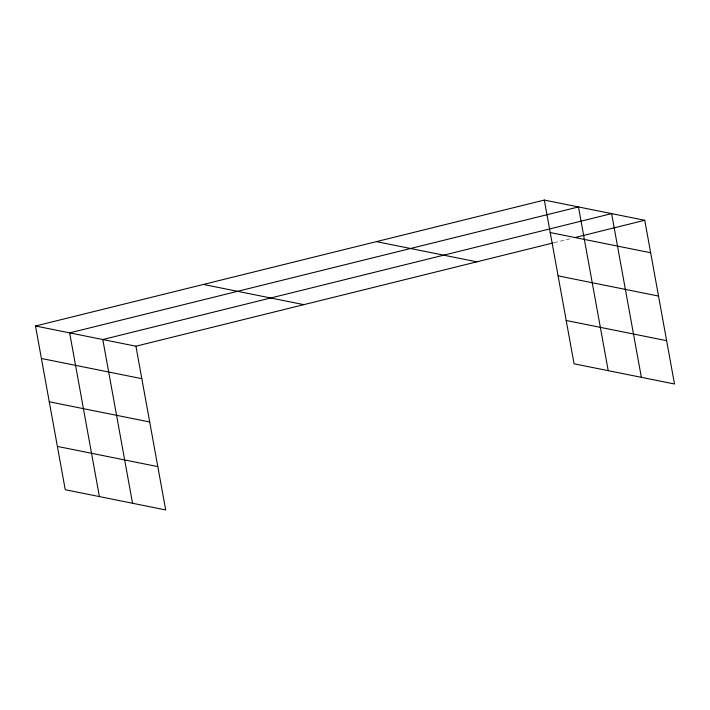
<?xml version="1.0" encoding="UTF-8"?>
<svg xmlns="http://www.w3.org/2000/svg" width="710" height="710" viewBox="0 0 710 710"><rect width="100%" height="100%" fill="white"/><g stroke="black" fill="none" stroke-linecap="round" stroke-linejoin="round"><path stroke-width="0.53" stroke-dasharray="3.55 2.66" d="M554.332 242.651L571.559 238.391"/><path stroke-width="1.06" d="M35.5 326.005L135.929 346.205L165.687 509.931L65.249 489.722L35.5 326.005L544.313 200.069L644.751 220.277L674.5 383.995L574.071 363.795L544.313 200.069M135.929 346.205L553.259 242.918M574.78 237.593L644.751 220.277M550.215 232.552L650.653 252.76M558.087 275.862L658.516 296.061M376.406 241.631L476.836 261.83M566.198 320.485L666.628 340.685M203.406 284.444L303.844 304.652M41.402 358.488L141.831 378.687M49.274 401.789L149.703 421.997M57.386 446.412L157.815 466.621M641.361 377.329L611.603 213.612L102.79 339.54L132.539 503.257M608.213 370.664L578.464 206.938L69.651 332.875L99.4 496.592"/></g></svg>
